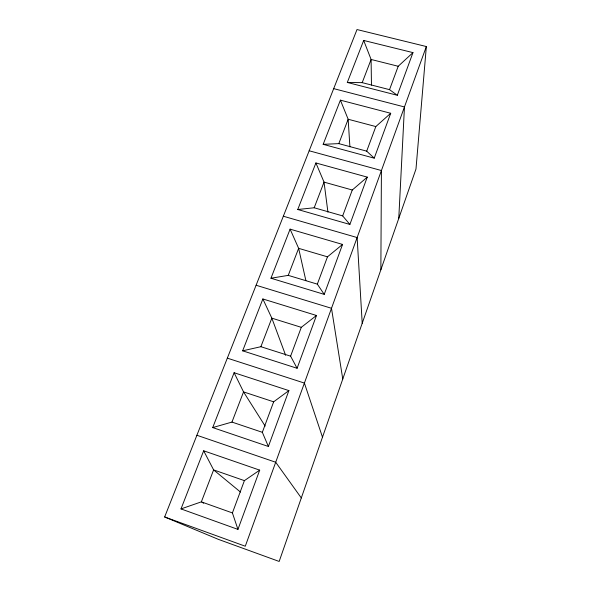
<?xml version="1.0" encoding="UTF-8"?>
<svg xmlns="http://www.w3.org/2000/svg" width="591" height="591" viewBox="0 0 591 591"><rect width="100%" height="100%" fill="white"/><g stroke="black" fill="none" stroke-linecap="round" stroke-linejoin="round"><path stroke-width="0.89" d="M380.863 269.762L381.417 170.533L309.167 150.771M398.77 218.397L404.458 106.949L333.693 88.635M426.347 46.541L415.983 169.033L279.166 561.45L218.264 539.317L164.653 516.97L357.008 29.55L426.347 46.541L245.28 546.224L164.653 516.97M237.944 529.403L259.7 470.14L203.666 450.793L181.001 508.917L237.944 529.403L232.411 512.929L244.401 480.631L259.7 470.14M268.38 446.486L288.896 390.599L234.11 372.729L212.716 427.581L268.38 446.486L262.338 432.309L273.655 401.821L288.896 390.599M297.096 368.274L316.473 315.483L262.869 298.965L242.657 350.818L297.096 368.274L290.602 356.166L260.882 346.703L242.657 350.818M324.223 294.377L342.558 244.43L290.1 229.145L270.959 278.235L324.223 294.377L317.337 284.138L288.253 275.369L270.959 278.235M349.887 224.447L367.262 177.123L315.904 162.968L297.761 209.502L349.887 224.447L342.669 215.9L314.19 207.773L297.761 209.502M374.221 158.174L390.703 113.273L340.401 100.152L323.174 144.33L374.221 158.174L366.701 151.156L338.813 143.62L323.174 144.33M397.307 95.284L412.969 52.621L363.687 40.447L347.309 82.444L397.307 95.284L389.528 89.647L362.202 82.651L347.309 82.444M290.602 356.166L301.299 327.333L316.473 315.483M317.337 284.138L327.473 256.834L342.558 244.43M342.669 215.9L352.28 190.006L367.262 177.123M366.701 151.156L375.824 126.563L390.703 113.273M389.528 89.647L398.208 66.266L412.969 52.621M181.001 508.917L201.354 501.855L213.617 469.897L203.666 450.793M212.716 427.581L231.96 422.077L243.544 391.899L234.11 372.729M260.882 346.703L271.838 318.157L262.869 298.965M288.253 275.369L298.632 248.331L290.1 229.145M314.19 207.773L324.038 182.117L315.904 162.968M338.813 143.62L348.158 119.249L340.401 100.152M362.202 82.651L371.096 59.469L363.687 40.447M398.208 66.266L371.096 59.469L371.466 85.119M375.824 126.563L348.158 119.249L349.902 146.804M352.28 190.006L324.038 182.117L327.931 212.184M283.34 216.225L357.134 237.552L362.209 323.262M327.473 256.834L298.632 248.331L305.894 280.673M256.102 285.246L331.499 308.288L342.765 379.023M301.299 327.333L271.838 318.157L285.645 355.294M227.328 358.146L304.402 383.071L322.487 437.2M273.655 401.821L243.544 391.899L265.145 426.089M231.96 422.077L262.338 432.309M196.899 435.264L275.709 462.251L301.307 497.954M244.401 480.631L213.617 469.897L240.485 492.059M201.354 501.855L232.411 512.929M202.137 502.313L203.696 503.237"/></g></svg>
